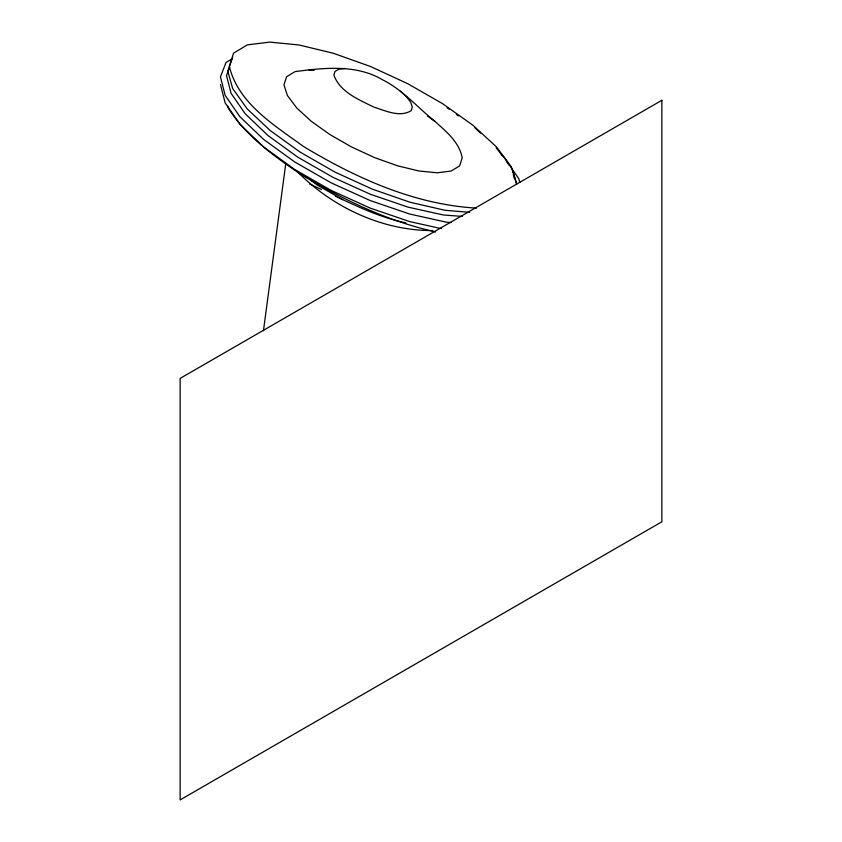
<?xml version="1.0" encoding="UTF-8"?>
<svg xmlns="http://www.w3.org/2000/svg" width="842" height="842" viewBox="0 0 842 842"><rect width="100%" height="100%" fill="white"/><g stroke="black" fill="none" stroke-linecap="round" stroke-linejoin="round"><path stroke-width="1.26" d="M263.451 330.738L285.806 163.337M232.676 57.456L227.74 71.012L232.687 88.547L247.159 108.85L270.177 130.531L300.173 152.128L335.105 172.157L372.596 189.25L410.075 202.259L445.008 210.29L469.783 212.352M229.634 67.455L226.498 75.517L231.045 93.273L245.201 113.754L267.998 135.562L297.889 157.222L332.822 177.252L370.427 194.281L408.138 207.164L443.397 214.994L462.384 216.415M231.582 59.172L226.024 62.497L220.436 76.885L225.172 95.378L239.917 116.722L263.672 139.446L294.795 162.001L331.19 182.861L370.364 200.606L409.644 214.015L446.365 222.183L451.428 222.562M432.672 230.571C382.363 230.782 331.948 207.121 297.026 171.284M308.94 69.865L295.11 71.591L286.596 76.717L283.964 84.874L287.417 95.514L296.71 107.923L311.203 121.237L329.917 134.562L351.567 146.982L374.69 157.654L397.698 165.853L419.032 171.01L437.24 172.789L451.07 171.052L459.595 165.937L462.216 157.77C459.216 142.109 446.239 131.52 434.977 121.406C417.59 107.502 402.76 89.873 382.563 79.79C360.218 66.529 333.906 67.255 308.94 69.865L314.14 70.37M344.862 68.444L338.779 69.202L335.032 71.454L333.874 75.043C339.831 91.978 358.839 99.672 373.795 107.071C385.352 110.681 399.666 117.733 411.149 110.712L412.306 107.123L410.791 102.44L406.697 96.977L400.318 91.125M476.561 208.111C414.411 204.606 356.103 178.104 303.446 146.455C274.576 125.332 238.202 103.587 229.34 66.318L233.571 53.151L247.316 44.889L269.629 42.1L298.984 44.963L333.4 53.288L370.512 66.507L407.802 83.726L442.734 103.755L472.909 125.248L496.285 146.719L511.273 166.727L516.841 183.893M405.928 222.867C381.226 217.773 358.218 206.964 335.548 196.249M441.303 228.614L409.644 221.572L370.364 208.163L331.19 190.429L294.795 169.558L263.672 147.003L239.917 124.279L225.172 102.945L220.436 84.453M435.661 231.95C387.457 221.12 342.357 199.428 300.268 173.968C273.387 155.802 246.443 136.183 228.571 108.544L227.772 106.176M309.593 183.935L321.391 189.534M342.62 199.607L317.518 185.219L310.393 180.02M427.704 116.228L434.977 121.406M447.039 107.734L449.112 109.218M456.353 114.428L458.427 115.922M305.299 176.304L308.351 178.536M474.972 127.837L480.498 133.036M496.148 147.782L501.8 154.865M501.243 154.696L504.095 157.422L518.84 178.757L519.788 182.451M506.368 161.275L509.421 165.548M512.462 169.821L516.346 183.588M513.294 174.578L514.262 178.378M661.865 100.282L180.135 378.405L180.135 799.9L661.865 521.777L661.865 100.282"/></g></svg>
